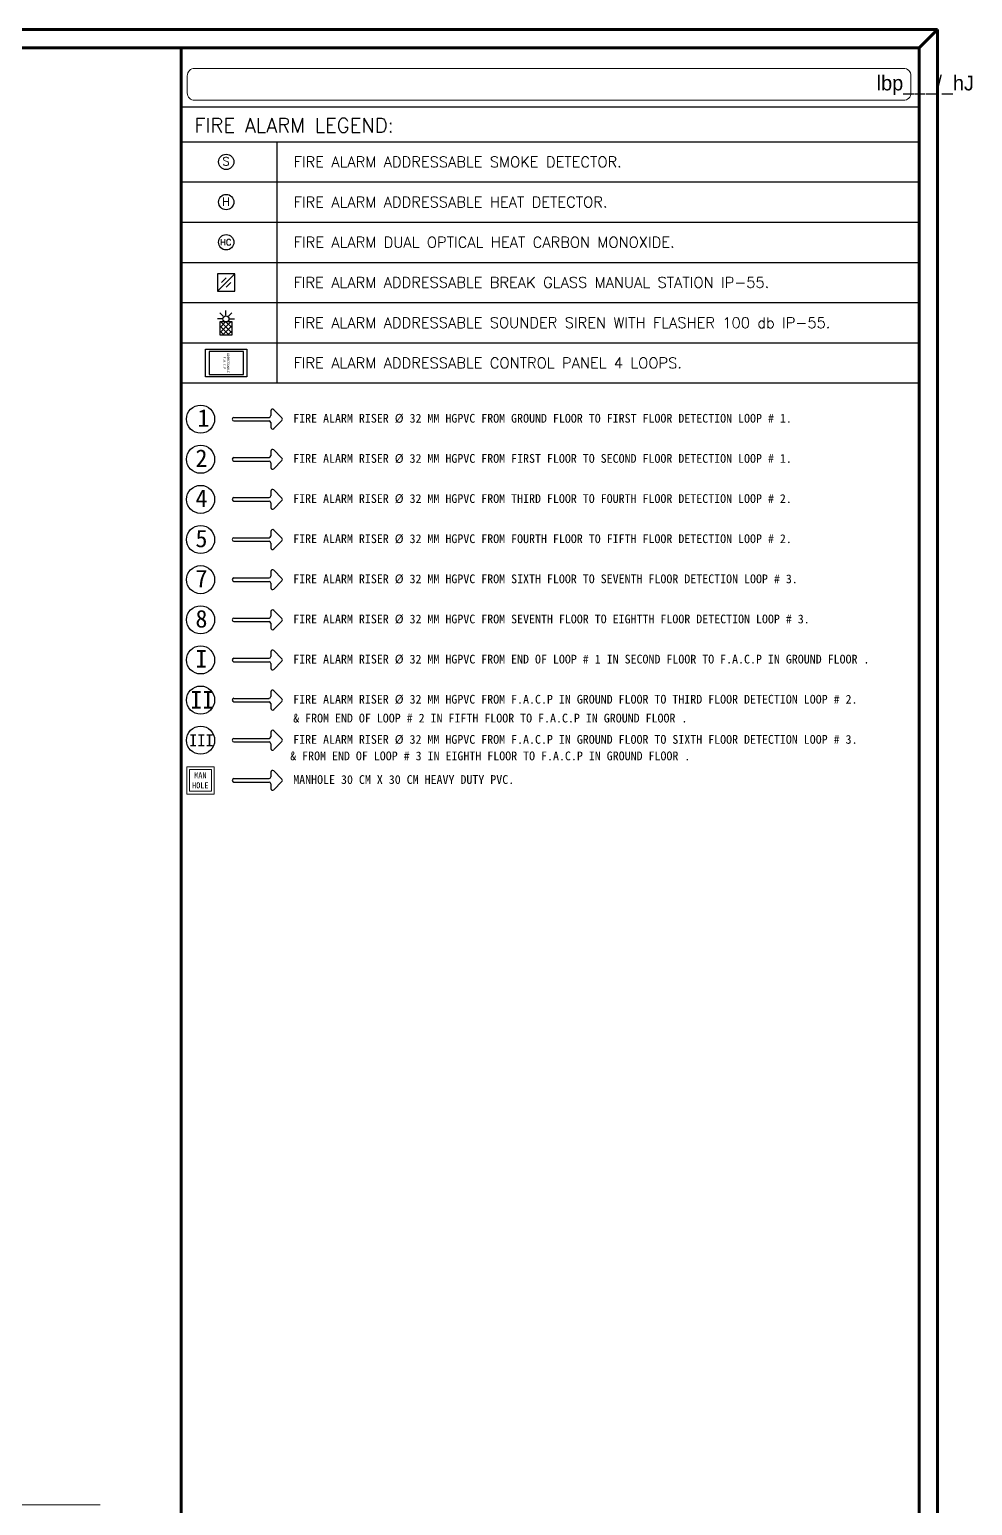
# Model space of a CAD drawing. Extents: x 845 to 946, y 417 to 812.
# Drawn here: x 921.1 to 941.77, y 698.76 to 731.12 of the extents above; entities that cross this region are included whole.
import ezdxf

# ---------------------------------------------------------------- set-up
doc = ezdxf.new("R2010")
doc.units = 0
doc.header["$MEASUREMENT"] = 0
doc.layers.get('0').update_dxf_attribs({"color": 252, "linetype": 'CONTINUOUS', "lineweight": 30})
doc.layers.add('FIRE ALRM', color=1, linetype='CONTINUOUS')
doc.layers.add('TEXT-AUS', color=3, linetype='CONTINUOUS')
for name, color, linetype, lineweight in [('UG-BORDER', 20, 'CONTINUOUS', 80), ('UG-Khartosha', 252, 'CONTINUOUS', 20), ('WIRRING', 3, 'CONTINUOUS', 13)]:
    doc.layers.add(name, color=color, linetype=linetype, lineweight=lineweight)
doc.styles.add('A', font='ROMANS.shx')
doc.styles.add('ARAB', font='sosa.shx', dxfattribs={"width": 0.9, "height": 0.07})
doc.styles.add('B', font='ROMANS', dxfattribs={"width": 0.8})

# ---------------------------------------------------------------- blocks, each defined once
blk = doc.blocks.new('A$C476D1BCC')
at = {"layer": 'UG-Khartosha', "color": 14}
blk.add_lwpolyline([(-0.15879, -0.00448), (-0.00341, -0.00448, -0.414214), (-0.00178, -0.00611), (-0.00178, -0.00985, -0.414214), (-0.00341, -0.01148), (-0.15879, -0.01148, -0.414214), (-0.16042, -0.00985), (-0.16042, -0.00611, -0.414214)], format="xyb", close=True, dxfattribs=at)
at = {"layer": 'UG-Khartosha', "style": 'ARAB'}
blk.add_text('lbp___/_hJ', height=0.003256, dxfattribs=at).set_placement((-0.00929, -0.00931))
blk = doc.blocks.new('SMOK DETEC.')
at = {"layer": 'FIRE ALRM', "color": 1}
blk.add_circle((-81102, 60801), 204, dxfattribs=at)
at = {"layer": 'FIRE ALRM', "color": 2, "style": 'B'}
blk.add_text('S', height=218, dxfattribs=at).set_placement((-81199, 60705))
blk = doc.blocks.new('HEAT DETEC.')
at = {"layer": 'FIRE ALRM'}
blk.add_circle((-81102, 59340), 204, dxfattribs=at)
at = {"layer": 'FIRE ALRM', "color": 2, "style": 'B'}
blk.add_text('H', height=218, dxfattribs=at).set_placement((-81212, 59239))
blk = doc.blocks.new('MANUAL STATION')
at = {"layer": 'FIRE ALRM', "color": 4}
for p, q in [((327, 327), (0, 0)), ((327, 327), (0, 327)), ((0, 327), (0, 0)), ((327, 327), (0, 0)), ((327, 327), (0, 327)), ((327, 0), (327, 327)), ((327, 0), (327, 327)), ((0, 0), (327, 0)), ((0, 0), (327, 0))]:
    blk.add_line(p, q, dxfattribs=at)
at = {"layer": 'FIRE ALRM', "color": 2}
for p, q in [((163, 250), (77, 163)), ((163, 250), (77, 163)), ((250, 163), (163, 77)), ((250, 163), (163, 77))]:
    blk.add_line(p, q, dxfattribs=at)
blk = doc.blocks.new('CARBON MONOXIDE')
at = {"layer": 'FIRE ALRM'}
blk.add_circle((3633858, 304639), 137, dxfattribs=at)
at = {"layer": 'FIRE ALRM', "color": 2, "style": 'B', "width": 1}
blk.add_text('HC', height=109.3, dxfattribs=at).set_placement((3633750, 304585))
blk = doc.blocks.new('F.A.C.P')
at = {"layer": 'FIRE ALRM', "color": 141, "ltscale": 0.02}
for p, q in [((143.399, -6.359), (143.399, -6.959)), ((143.799, -6.359), (143.399, -6.359)), ((143.799, -6.959), (143.799, -6.359)), ((143.399, -6.959), (143.799, -6.959))]:
    blk.add_line(p, q, dxfattribs=at)
at = {"layer": 'FIRE ALRM', "color": 1, "ltscale": 0.02}
blk.add_lwpolyline([(143.359, -6.299), (143.839, -6.299), (143.839, -7.019), (143.359, -7.019)], close=True, dxfattribs=at)
at = {"layer": 'FIRE ALRM', "color": 3, "ltscale": 0.02, "insert": (143.599, -6.604), "char_height": 0.04, "width": 0.323, "attachment_point": 2}
blk.add_mtext('{\\f@MS Mincho|b0|i0|c0|p49;\\C2;ADDRESSABLE\\PF.A.C.P}', dxfattribs=at)
blk = doc.blocks.new('SIREN')
at = {"layer": 'FIRE ALRM', "linetype": 'Continuous'}
h = blk.add_hatch(dxfattribs=at)
h.set_pattern_fill('ANSI37', color=1, scale=0.5, style=0)
h.paths.add_polyline_path([(126.92, -14.104), (126.707, -14.104), (126.707, -14.331), (126.92, -14.331)])
at = {"layer": 'FIRE ALRM', "color": 2, "ltscale": 0.02}
for p, q in [((126.747, -14.051), (126.667, -14.051)), ((126.766, -14.003), (126.71, -13.947)), ((126.813, -13.984), (126.813, -13.904)), ((126.861, -14.003), (126.917, -13.947)), ((126.88, -14.051), (126.96, -14.051))]:
    blk.add_line(p, q, dxfattribs=at)
at = {"layer": 'FIRE ALRM', "color": 4}
for p, q in [((126.707, -14.104), (126.707, -14.218)), ((126.92, -14.104), (126.707, -14.104)), ((126.707, -14.104), (126.707, -14.331)), ((126.92, -14.104), (126.707, -14.104)), ((126.92, -14.218), (126.92, -14.104)), ((126.92, -14.331), (126.92, -14.104)), ((126.707, -14.331), (126.92, -14.331))]:
    blk.add_line(p, q, dxfattribs=at)
blk.add_circle((126.813, -14.051), 0.0534, dxfattribs=at)
blk.add_circle((126.813, -14.051), 0.0534, dxfattribs=at)

msp = doc.modelspace()

# ---------------------------------------------------------------- linework, layer by layer
at = {"layer": 'FIRE ALRM', "color": 170, "ltscale": 0.02}
for p, q in [((925.578, 722.617), (926.347, 722.617)), ((926.385, 722.758), (926.385, 722.656)), ((926.63, 722.606), (926.451, 722.785)), ((925.578, 722.54), (926.347, 722.54)), ((926.385, 722.502), (926.385, 722.399)), ((926.451, 722.372), (926.63, 722.551)), ((925.578, 721.737), (926.347, 721.737)), ((925.578, 721.66), (926.347, 721.66)), ((926.385, 721.878), (926.385, 721.776)), ((926.385, 721.622), (926.385, 721.519)), ((926.63, 721.726), (926.451, 721.905)), ((926.451, 721.492), (926.63, 721.671)), ((926.385, 720.998), (926.385, 720.896)), ((926.63, 720.846), (926.451, 721.025)), ((925.578, 720.857), (926.347, 720.857)), ((925.578, 720.78), (926.347, 720.78)), ((926.385, 720.742), (926.385, 720.639)), ((926.451, 720.612), (926.63, 720.791)), ((926.385, 720.118), (926.385, 720.016)), ((926.63, 719.966), (926.451, 720.145)), ((925.578, 719.977), (926.347, 719.977)), ((925.578, 719.9), (926.347, 719.9)), ((926.385, 719.862), (926.385, 719.759)), ((926.451, 719.732), (926.63, 719.911)), ((925.578, 719.097), (926.347, 719.097)), ((926.385, 719.238), (926.385, 719.136)), ((926.63, 719.086), (926.451, 719.265)), ((926.451, 718.852), (926.63, 719.031)), ((925.578, 719.02), (926.347, 719.02)), ((926.385, 718.982), (926.385, 718.879)), ((926.63, 718.206), (926.451, 718.385)), ((925.578, 718.217), (926.347, 718.217)), ((925.578, 718.14), (926.347, 718.14)), ((926.385, 718.358), (926.385, 718.256)), ((926.385, 718.102), (926.385, 717.999)), ((926.451, 717.972), (926.63, 718.151)), ((926.385, 717.478), (926.385, 717.376)), ((926.63, 717.326), (926.451, 717.505)), ((925.578, 717.337), (926.347, 717.337)), ((925.578, 717.26), (926.347, 717.26)), ((926.385, 717.222), (926.385, 717.119)), ((926.451, 717.092), (926.63, 717.271)), ((925.578, 716.457), (926.347, 716.457)), ((926.385, 716.598), (926.385, 716.496)), ((926.63, 716.446), (926.451, 716.625)), ((925.578, 716.38), (926.347, 716.38)), ((926.385, 716.342), (926.385, 716.239)), ((926.451, 716.212), (926.63, 716.391)), ((925.578, 715.577), (926.347, 715.577)), ((925.578, 715.5), (926.347, 715.5)), ((926.385, 715.718), (926.385, 715.616)), ((926.63, 715.566), (926.451, 715.745)), ((926.451, 715.332), (926.63, 715.511)), ((926.385, 715.462), (926.385, 715.359)), ((926.385, 714.838), (926.385, 714.736)), ((926.63, 714.686), (926.451, 714.865)), ((925.578, 714.697), (926.347, 714.697)), ((925.578, 714.62), (926.347, 714.62)), ((926.385, 714.582), (926.385, 714.479)), ((926.451, 714.452), (926.63, 714.631))]:
    msp.add_line(p, q, dxfattribs=at)
at = {"layer": 'FIRE ALRM', "color": 3, "ltscale": 0.02}
for centre in [(924.847, 722.579), (924.847, 721.699), (924.847, 720.819), (924.847, 719.939), (924.847, 719.059), (924.847, 718.179), (924.847, 717.299), (924.847, 716.419), (924.847, 715.539)]:
    msp.add_circle(centre, 0.308, dxfattribs=at)
at = {"layer": 'FIRE ALRM', "color": 170, "ltscale": 0.02}
for centre, radius, start, end in [((925.578, 722.579), 0.0385, 90, 180), ((926.347, 722.656), 0.0385, 270, 0), ((926.423, 722.758), 0.0384, 45, 180), ((926.603, 722.579), 0.0385, 315, 45), ((925.578, 722.579), 0.0385, 180, 270), ((926.347, 722.502), 0.0385, 0, 90), ((926.423, 722.399), 0.0385, 180, 315), ((925.578, 721.699), 0.0385, 90, 180), ((925.578, 721.699), 0.0385, 180, 270), ((926.347, 721.776), 0.0385, 270, 0), ((926.347, 721.622), 0.0385, 0, 90), ((926.423, 721.878), 0.0384, 45, 180), ((926.603, 721.699), 0.0385, 315, 45), ((926.423, 721.519), 0.0385, 180, 315), ((926.423, 720.998), 0.0384, 45, 180), ((925.578, 720.819), 0.0385, 90, 180), ((925.578, 720.819), 0.0385, 180, 270), ((926.347, 720.896), 0.0385, 270, 0), ((926.347, 720.742), 0.0385, 0, 90), ((926.423, 720.639), 0.0385, 180, 315), ((926.603, 720.819), 0.0385, 315, 45), ((926.347, 720.016), 0.0385, 270, 0), ((926.423, 720.118), 0.0384, 45, 180), ((925.578, 719.939), 0.0385, 90, 180), ((925.578, 719.939), 0.0385, 180, 270), ((926.347, 719.862), 0.0385, 0, 90), ((926.423, 719.759), 0.0385, 180, 315), ((926.603, 719.939), 0.0385, 315, 45), ((925.578, 719.059), 0.0385, 90, 180), ((925.578, 719.059), 0.0385, 180, 270), ((926.347, 719.136), 0.0385, 270, 0), ((926.423, 719.238), 0.0384, 45, 180), ((926.603, 719.059), 0.0385, 315, 45), ((926.347, 718.982), 0.0385, 0, 90), ((926.423, 718.879), 0.0385, 180, 315), ((926.423, 718.358), 0.0384, 45, 180), ((925.578, 718.179), 0.0385, 90, 180), ((925.578, 718.179), 0.0385, 180, 270), ((926.347, 718.256), 0.0385, 270, 0), ((926.347, 718.102), 0.0385, 0, 90), ((926.603, 718.179), 0.0385, 315, 45), ((926.423, 717.999), 0.0385, 180, 315), ((926.423, 717.478), 0.0384, 45, 180), ((925.578, 717.299), 0.0385, 90, 180), ((925.578, 717.299), 0.0385, 180, 270), ((926.347, 717.376), 0.0385, 270, 0), ((926.347, 717.222), 0.0385, 0, 90), ((926.423, 717.119), 0.0385, 180, 315), ((926.603, 717.299), 0.0385, 315, 45), ((925.578, 716.419), 0.0385, 90, 180), ((926.347, 716.496), 0.0385, 270, 0), ((926.423, 716.598), 0.0384, 45, 180), ((926.603, 716.419), 0.0385, 315, 45), ((925.578, 716.419), 0.0385, 180, 270), ((926.347, 716.342), 0.0385, 0, 90), ((926.423, 716.239), 0.0385, 180, 315), ((925.578, 715.539), 0.0385, 90, 180), ((925.578, 715.539), 0.0385, 180, 270), ((926.347, 715.616), 0.0385, 270, 0), ((926.347, 715.462), 0.0385, 0, 90), ((926.423, 715.718), 0.0384, 45, 180), ((926.603, 715.539), 0.0385, 315, 45), ((926.423, 715.359), 0.0385, 180, 315), ((926.423, 714.838), 0.0384, 45, 180), ((925.578, 714.659), 0.0385, 90, 180), ((925.578, 714.659), 0.0385, 180, 270), ((926.347, 714.736), 0.0385, 270, 0), ((926.347, 714.582), 0.0385, 0, 90), ((926.603, 714.659), 0.0385, 315, 45), ((926.423, 714.479), 0.0385, 180, 315)]:
    msp.add_arc(centre, radius, start, end, dxfattribs=at)
at = {"layer": 'TEXT-AUS', "color": 6}
for p, q in [((940.586, 729.419), (924.418, 729.419)), ((924.418, 729.419), (924.418, 723.371)), ((940.586, 729.419), (940.586, 723.371)), ((924.418, 728.66), (940.586, 728.66)), ((926.518, 728.66), (926.519, 723.371)), ((924.418, 727.779), (940.586, 727.779)), ((924.418, 726.897), (940.586, 726.897)), ((924.418, 726.015), (940.358, 726.015)), ((924.418, 726.015), (940.358, 726.015)), ((924.418, 726.015), (940.586, 726.015)), ((924.418, 725.134), (940.586, 725.134)), ((924.418, 724.252), (940.358, 724.252)), ((924.418, 724.252), (940.586, 724.252)), ((924.418, 723.371), (940.586, 723.371))]:
    msp.add_line(p, q, dxfattribs=at)
at = {"layer": 'UG-BORDER'}
for p, q in [((941.002, 731.12), (845.002, 731.12)), ((941.002, 731.12), (940.597, 730.716)), ((941.002, 664.42), (941.002, 731.12)), ((940.597, 730.716), (845.406, 730.716)), ((924.419, 664.825), (924.419, 730.716)), ((940.597, 664.825), (940.597, 730.716))]:
    msp.add_line(p, q, dxfattribs=at)
at = {"layer": 'UG-Khartosha'}
msp.add_line((908.43, 698.775), (922.643, 698.775), dxfattribs=at)
at = {"layer": 'WIRRING', "color": 1}
for p, q in [((924.547, 714.959), (925.147, 714.959)), ((924.547, 714.959), (924.547, 714.359)), ((925.147, 714.959), (925.147, 714.359)), ((925.147, 714.359), (924.547, 714.359))]:
    msp.add_line(p, q, dxfattribs=at)
msp.add_lwpolyline([(925.087, 714.899), (924.607, 714.899), (924.607, 714.419), (925.087, 714.419)], close=True, dxfattribs=at)

# ---------------------------------------------------------------- block references
at = {"xscale": 99.99999999997229, "yscale": 99.99999999997229, "zscale": 99.99999999997229}
msp.add_blockref('A$C476D1BCC', (940.597, 730.716), dxfattribs=at)
at = {"layer": 'FIRE ALRM', "color": 4}
for name, p, xscale, yscale, zscale in [('SMOK DETEC.', (992.142, 678.19), 0.0008228375173758, 0.0008228375173758, 0.0008228375173758), ('HEAT DETEC.', (992.142, 678.511), 0.0008228375173758, 0.0008228375173758, 0.0008228375173758), ('MANUAL STATION', (925.22, 725.386), 0.0011519725244398, 0.0011519725244398, 0.0011519725244398)]:
    msp.add_blockref(name, p, dxfattribs=dict(at, xscale=xscale, yscale=yscale, zscale=zscale))
at = {"layer": 'FIRE ALRM', "xscale": 0.0012302270470173, "yscale": 0.0012302270470173, "zscale": 0.0012302270470173}
msp.add_blockref('CARBON MONOXIDE', (-3545.062, 351.681), dxfattribs=at)
at = {"layer": 'FIRE ALRM', "color": 3, "xscale": 1.25928487702606, "yscale": 1.25928487702606, "zscale": 1.25928487702606, "rotation": 270}
msp.add_blockref('F.A.C.P', (933.795, 904.643), dxfattribs=at)
at = {"layer": 'WIRRING', "color": 3, "xscale": 1.25928487702606, "yscale": 1.25928487702606, "zscale": 1.25928487702606}
msp.add_blockref('SIREN', (765.708, 742.471), dxfattribs=at)

# ---------------------------------------------------------------- texts
at = {"layer": 'FIRE ALRM', "color": 7, "ltscale": 0.02, "attachment_point": 1}
for s, insert, char_height, width in [('{\\f@MS Mincho|b0|i0|c0|p49;1}', (924.778, 722.795), 0.38491, 0.19334), ('{\\f@MS Mincho|b0|i0|c0|p49;\\C32;FIRE ALARM RISER %%C 32 MM HGPVC FROM GROUND FLOOR TO FIRST FLOOR DETECTION LOOP # 1.}', (926.877, 722.693), 0.192457, 11.67202), ('{\\f@MS Mincho|b0|i0|c0|p49;2}', (924.735, 721.915), 0.38491, 0.19334), ('{\\f@MS Mincho|b0|i0|c0|p49;\\C32;FIRE ALARM RISER %%C 32 MM HGPVC FROM FIRST FLOOR TO SECOND FLOOR DETECTION LOOP # 1.}', (926.877, 721.813), 0.192457, 11.67202), ('{\\f@MS Mincho|b0|i0|c0|p49;4}', (924.735, 721.035), 0.38491, 0.19334), ('{\\f@MS Mincho|b0|i0|c0|p49;\\C32;FIRE ALARM RISER %%C 32 MM HGPVC FROM THIRD FLOOR TO FOURTH FLOOR DETECTION LOOP # 2.}', (926.877, 720.933), 0.192457, 11.69336), ('{\\f@MS Mincho|b0|i0|c0|p49;5}', (924.735, 720.155), 0.38491, 0.19334), ('{\\f@MS Mincho|b0|i0|c0|p49;\\C32;FIRE ALARM RISER %%C 32 MM HGPVC FROM FOURTH FLOOR TO FIFTH FLOOR DETECTION LOOP # 2.}', (926.877, 720.053), 0.192457, 11.67733), ('{\\f@MS Mincho|b0|i0|c0|p49;7}', (924.735, 719.275), 0.38491, 0.19334), ('{\\f@MS Mincho|b0|i0|c0|p49;\\C32;FIRE ALARM RISER %%C 32 MM HGPVC FROM SIXTH FLOOR TO SEVENTH FLOOR DETECTION LOOP # 3.}', (926.877, 719.173), 0.192457, 11.81946), ('{\\f@MS Mincho|b0|i0|c0|p49;8}', (924.735, 718.395), 0.38491, 0.19334), ('{\\f@MS Mincho|b0|i0|c0|p49;\\C32;FIRE ALARM RISER %%C 32 MM HGPVC FROM SEVENTH FLOOR TO EIGHTTH FLOOR DETECTION LOOP # 3.}', (926.877, 718.293), 0.192457, 12.03812), ('{\\f@MS Mincho|b0|i0|c0|p49;I}', (924.735, 717.515), 0.38491, 0.19334), ('{\\f@MS Mincho|b0|i0|c0|p49;\\C32;FIRE ALARM RISER %%C 32 MM HGPVC FROM END OF LOOP # 1 IN SECOND FLOOR TO F.A.C.P IN GROUND FLOOR .}', (926.877, 717.413), 0.192457, 13.51131), ('{\\f@MS Mincho|b0|i0|c0|p49;II}', (924.62, 716.616), 0.38491, 0.19334), ('{\\f@MS Mincho|b0|i0|c0|p49;\\C32;FIRE ALARM RISER %%C 32 MM HGPVC FROM F.A.C.P IN GROUND FLOOR TO THIRD FLOOR DETECTION LOOP # 2.}', (926.877, 716.533), 0.192457, 13.36485), ('{\\f@MS Mincho|b0|i0|c0|p49;\\C32;& FROM END OF LOOP # 2 IN FIFTH FLOOR TO F.A.C.P IN GROUND FLOOR .}', (926.877, 716.12), 0.19246, 13.36485), ('{\\f@MS Mincho|b0|i0|c0|p49;III}', (924.595, 715.669), 0.264, 0.19334), ('{\\f@MS Mincho|b0|i0|c0|p49;\\C32;FIRE ALARM RISER %%C 32 MM HGPVC FROM F.A.C.P IN GROUND FLOOR TO SIXTH FLOOR DETECTION LOOP # 3.}', (926.877, 715.653), 0.192457, 13.6175), ('{\\f@MS Mincho|b0|i0|c0|p49;\\C32;& FROM END OF LOOP # 3 IN EIGHTH FLOOR TO F.A.C.P IN GROUND FLOOR .}', (926.811, 715.291), 0.19246, 13.23041), ('{\\f@MS Mincho|b0|i0|c0|p49;\\C32;MANHOLE 30 CM X 30 CM HEAVY DUTY PVC.}', (926.877, 714.773), 0.19246, 5.20885)]:
    msp.add_mtext(s, dxfattribs=dict(at, insert=insert, char_height=char_height, width=width))
at = {"layer": 'FIRE ALRM', "color": 5, "ltscale": 0.02, "insert": (924.841, 714.837), "char_height": 0.13284, "width": 0.39459, "attachment_point": 2}
msp.add_mtext('{\\f@MS Mincho|b0|i0|c0|p49;MAN\\PHOLE}', dxfattribs=at)
at = {"layer": 'TEXT-AUS', "color": 4, "style": 'A'}
msp.add_text('FIRE ALARM LEGEND:', height=0.31362, dxfattribs=at).set_placement((924.713, 728.863))
at = {"layer": 'TEXT-AUS', "color": 3, "style": 'A'}
for s, p in [('FIRE ALARM ADDRESSABLE SMOKE DETECTOR.  ', (926.885, 728.101)), ('FIRE ALARM ADDRESSABLE HEAT DETECTOR.  ', (926.885, 727.22)), ('FIRE ALARM DUAL OPTICAL HEAT CARBON MONOXIDE.  ', (926.886, 726.339)), ('FIRE ALARM ADDRESSABLE BREAK GLASS MANUAL STATION IP-55.  ', (926.884, 725.457)), ('FIRE ALARM ADDRESSABLE SOUNDER SIREN WITH FLASHER 100 db IP-55.  ', (926.884, 724.575)), ('FIRE ALARM ADDRESSABLE CONTROL PANEL 4 LOOPS.  ', (926.884, 723.694))]:
    msp.add_text(s, height=0.2351, dxfattribs=at).set_placement(p)

doc.saveas('drawing.dxf')
